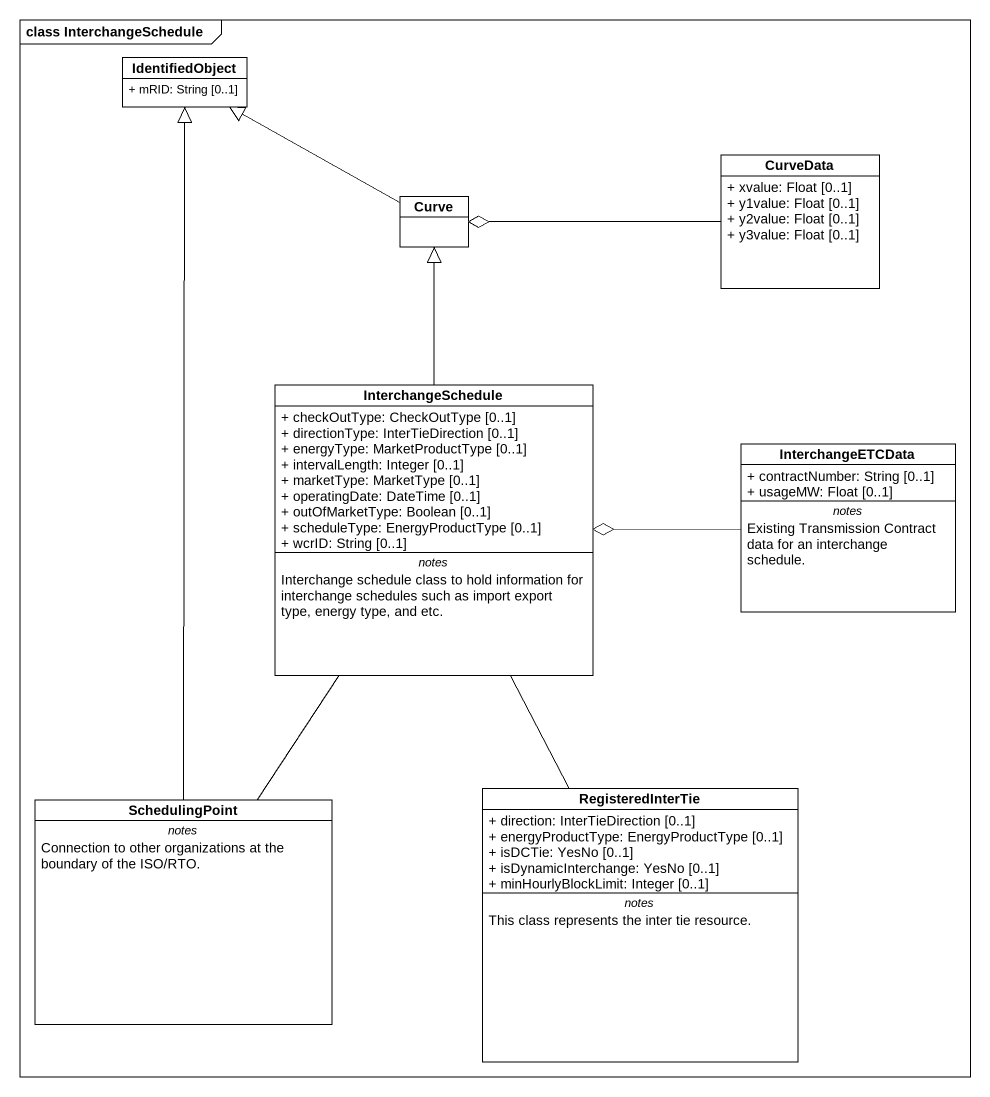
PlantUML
@startuml
mainframe class InterchangeSchedule
hide circle
hide empty members
skinparam classAttributeIconSize 0
class IdentifiedObject {
  + mRID: String [0..1]
}
class CurveData {
  + xvalue: Float [0..1]
  + y1value: Float [0..1]
  + y2value: Float [0..1]
  + y3value: Float [0..1]
}
class Curve
class InterchangeSchedule {
  + checkOutType: CheckOutType [0..1]
  + directionType: InterTieDirection [0..1]
  + energyType: MarketProductType [0..1]
  + intervalLength: Integer [0..1]
  + marketType: MarketType [0..1]
  + operatingDate: DateTime [0..1]
  + outOfMarketType: Boolean [0..1]
  + scheduleType: EnergyProductType [0..1]
  + wcrID: String [0..1]
  -- notes --
  Interchange schedule class to hold information for interchange schedules such as import export type, energy type, and etc.
}
class InterchangeETCData {
  + contractNumber: String [0..1]
  + usageMW: Float [0..1]
  -- notes --
  Existing Transmission Contract data for an interchange schedule.
}
class RegisteredInterTie {
  + direction: InterTieDirection [0..1]
  + energyProductType: EnergyProductType [0..1]
  + isDCTie: YesNo [0..1]
  + isDynamicInterchange: YesNo [0..1]
  + minHourlyBlockLimit: Integer [0..1]
  -- notes --
  This class represents the inter tie resource.
}
class SchedulingPoint {
  -- notes --
  Connection to other organizations at the boundary of the ISO/RTO.
}
CurveData -left-o Curve
Curve -left-|> IdentifiedObject
InterchangeSchedule -up-|> Curve
InterchangeSchedule o-right- InterchangeETCData
InterchangeSchedule -- RegisteredInterTie
InterchangeSchedule -- SchedulingPoint
SchedulingPoint -up-|> IdentifiedObject
@enduml
